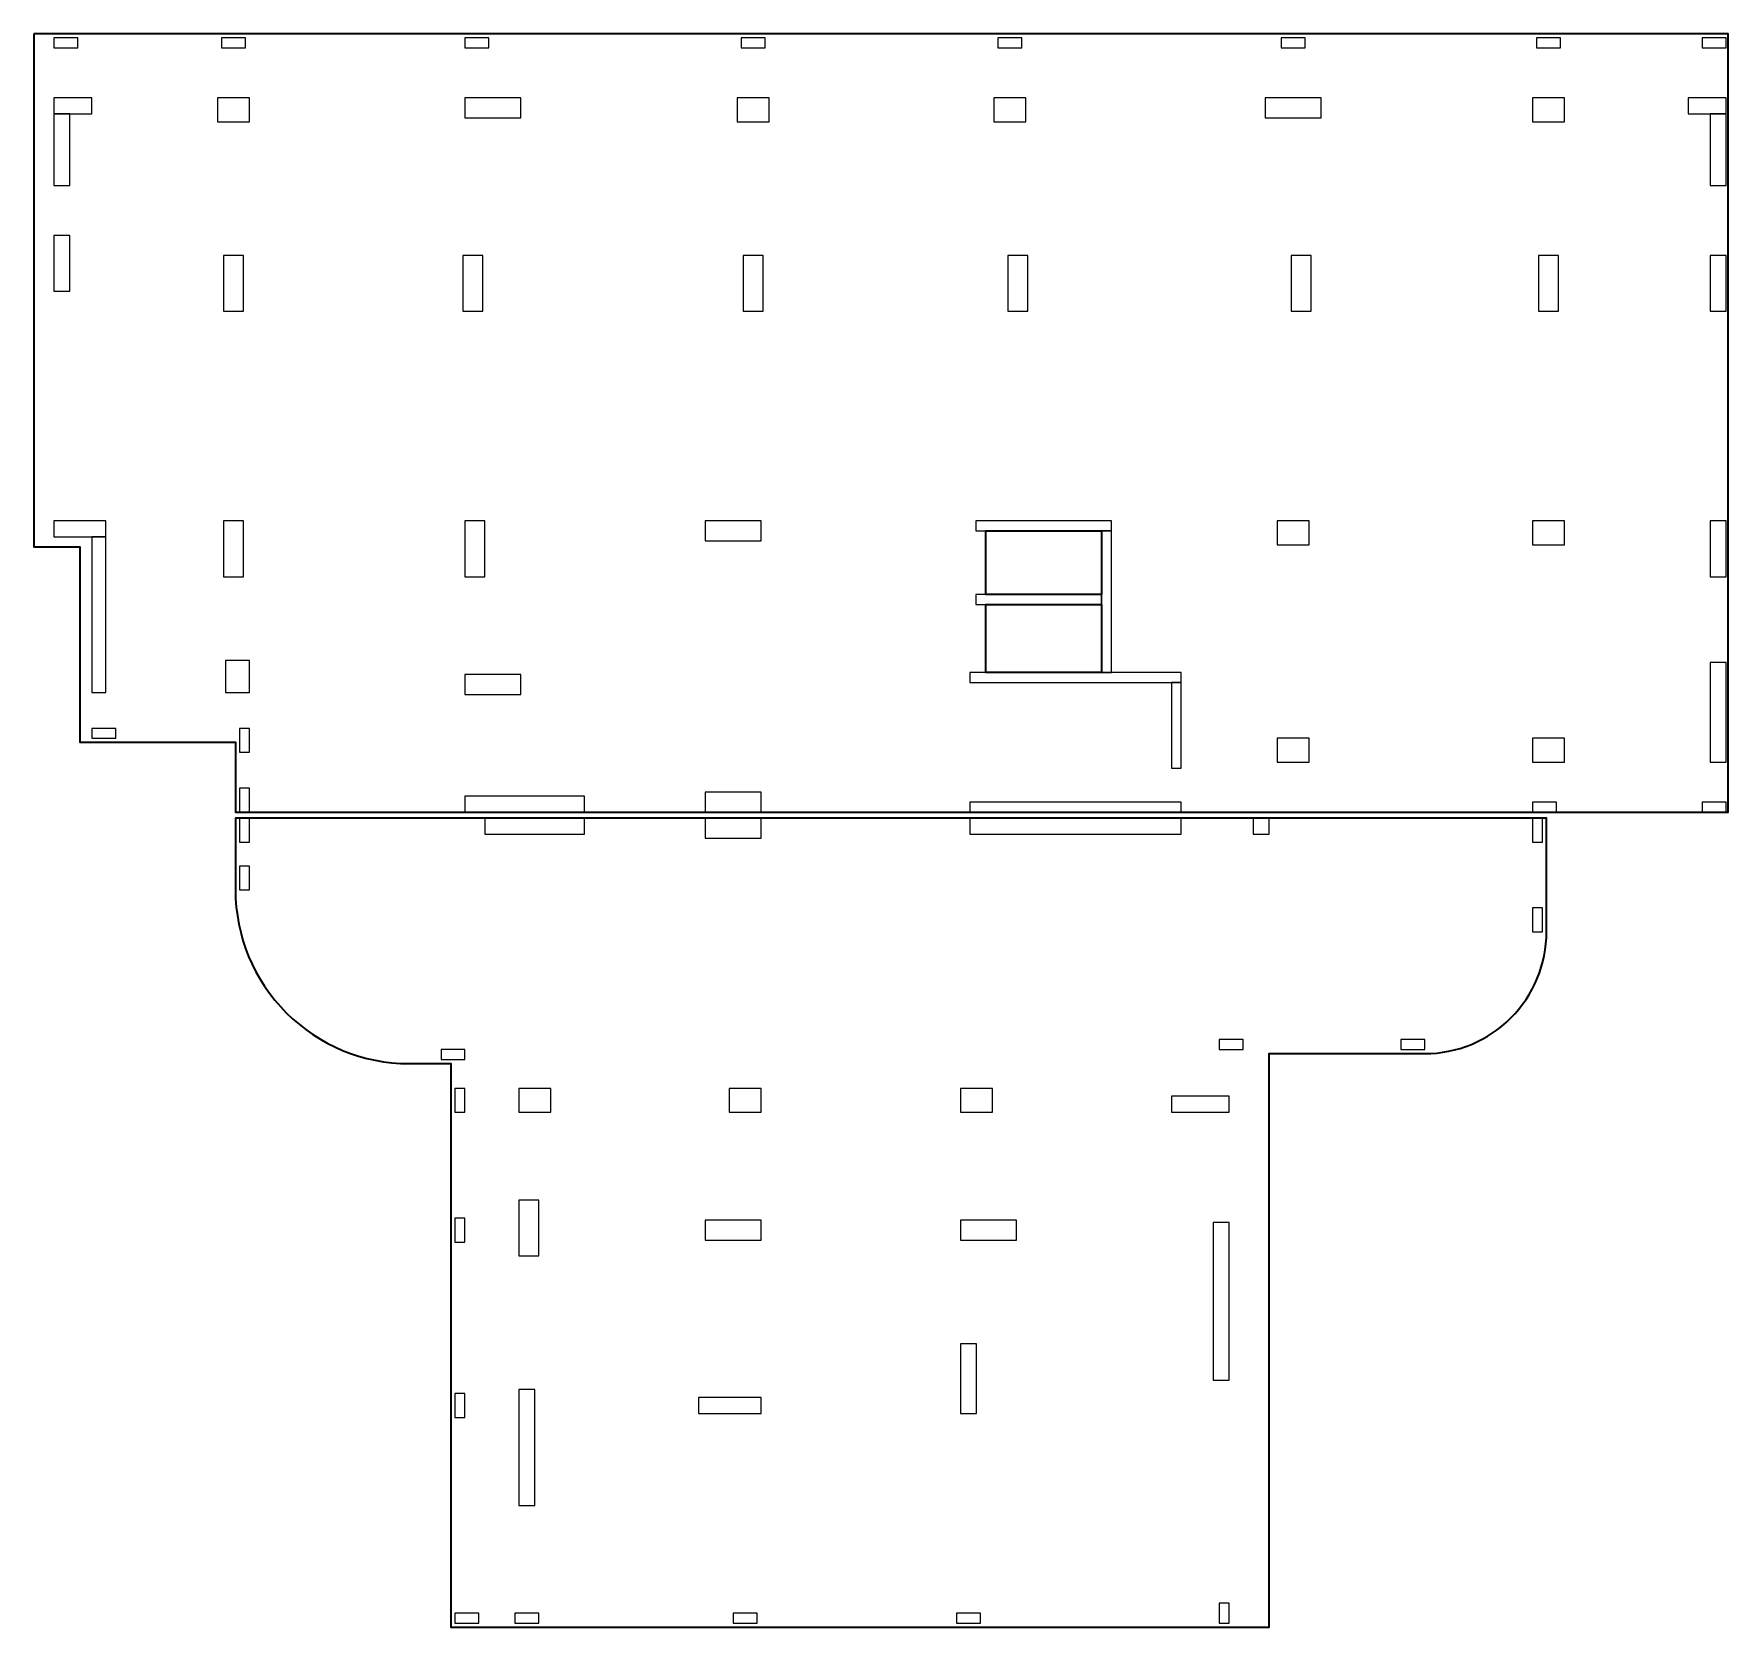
# Model space of a CAD drawing. Header units: millimetres. Extents: x 189661 to 232111, y -180535 to -140616.
import ezdxf

# ---------------------------------------------------------------- set-up
doc = ezdxf.new("R2010")
doc.units = ezdxf.units.MM
doc.header["$MEASUREMENT"] = 0
doc.layers.add('A - Pllaka meskatit', color=7, linetype='Continuous')
doc.layers.add('A - Shtyllat', color=7, linetype='Continuous')
doc.layers.add('A - Pllaka meskatit_Pen_No__7', color=7, linetype='Continuous', lineweight=35)
doc.layers.add('A - Shtyllat_Pen_No__20', color=1, linetype='Continuous', lineweight=0)

# ---------------------------------------------------------------- blocks, each defined once
blk = doc.blocks.new('Slab_1', base_point=(189661, -140616))
at = {"layer": 'A - Pllaka meskatit_Pen_No__7', "color": 7, "linetype": 'Continuous', "lineweight": 35, "flags": 128}
for points in [[(189661, -140616), (189661, -153466), (190811, -153466), (190811, -158366), (194711, -158366), (194711, -160116), (227461, -160116), (232111, -160116), (232111, -140616)], [(216411, -153066), (216411, -154666), (213511, -154666), (213511, -153066)], [(216411, -154916), (216411, -156616), (213511, -156616), (213511, -154916)]]:
    blk.add_lwpolyline(points, close=True, dxfattribs=at)
blk = doc.blocks.new('Slab_2', base_point=(194711, -162066))
at = {"layer": 'A - Pllaka meskatit_Pen_No__7', "color": 7, "linetype": 'Continuous', "lineweight": 35, "flags": 128}
blk.add_lwpolyline([(194711, -162066, 0.414214), (199061, -166416), (200111, -166416), (200111, -180535), (220611, -180535), (220611, -166166), (224511, -166166, 0.414214), (227561, -163116), (227561, -160266), (194711, -160266)], format="xyb", close=True, dxfattribs=at)
blk = doc.blocks.new('Column_1', base_point=(227611, -142516))
at = {"layer": 'A - Shtyllat_Pen_No__20', "color": 1, "linetype": 'Continuous', "lineweight": 0, "flags": 128}
blk.add_lwpolyline([(228011, -142816), (228011, -142216), (227211, -142216), (227211, -142816)], close=True, dxfattribs=at)
blk = doc.blocks.new('Column_2', base_point=(231861, -157616))
at = {"layer": 'A - Shtyllat_Pen_No__20', "color": 1, "linetype": 'Continuous', "lineweight": 0, "flags": 128}
blk.add_lwpolyline([(232061, -156366), (231661, -156366), (231661, -158866), (232061, -158866)], close=True, dxfattribs=at)
blk = doc.blocks.new('Column_3', base_point=(227611, -146866))
at = {"layer": 'A - Shtyllat_Pen_No__20', "color": 1, "linetype": 'Continuous', "lineweight": 0, "flags": 128}
blk.add_lwpolyline([(227861, -146166), (227361, -146166), (227361, -147566), (227861, -147566)], close=True, dxfattribs=at)
blk = doc.blocks.new('Column_4', base_point=(231861, -153516))
at = {"layer": 'A - Shtyllat_Pen_No__20', "color": 1, "linetype": 'Continuous', "lineweight": 0, "flags": 128}
blk.add_lwpolyline([(232061, -152816), (231661, -152816), (231661, -154216), (232061, -154216)], close=True, dxfattribs=at)
blk = doc.blocks.new('Column_5', base_point=(215761, -156741))
at = {"layer": 'A - Shtyllat_Pen_No__20', "color": 1, "linetype": 'Continuous', "lineweight": 0, "flags": 128}
blk.add_lwpolyline([(213111, -156616), (213111, -156866), (218411, -156866), (218411, -156616)], close=True, dxfattribs=at)
blk = doc.blocks.new('Column_6', base_point=(215761, -159991))
at = {"layer": 'A - Shtyllat_Pen_No__20', "color": 1, "linetype": 'Continuous', "lineweight": 0, "flags": 128}
blk.add_lwpolyline([(213111, -159866), (213111, -160116), (218411, -160116), (218411, -159866)], close=True, dxfattribs=at)
blk = doc.blocks.new('Column_7', base_point=(218286, -157941))
at = {"layer": 'A - Shtyllat_Pen_No__20', "color": 1, "linetype": 'Continuous', "lineweight": 0, "flags": 128}
blk.add_lwpolyline([(218411, -156866), (218161, -156866), (218161, -159016), (218411, -159016)], close=True, dxfattribs=at)
blk = doc.blocks.new('Column_8', base_point=(216536, -154841))
at = {"layer": 'A - Shtyllat_Pen_No__20', "color": 1, "linetype": 'Continuous', "lineweight": 0, "flags": 128}
blk.add_lwpolyline([(216661, -153066), (216411, -153066), (216411, -156616), (216661, -156616)], close=True, dxfattribs=at)
blk = doc.blocks.new('Column_9', base_point=(214961, -152941))
at = {"layer": 'A - Shtyllat_Pen_No__20', "color": 1, "linetype": 'Continuous', "lineweight": 0, "flags": 128}
blk.add_lwpolyline([(213261, -152816), (213261, -153066), (216661, -153066), (216661, -152816)], close=True, dxfattribs=at)
blk = doc.blocks.new('Column_10', base_point=(214836, -154791))
at = {"layer": 'A - Shtyllat_Pen_No__20', "color": 1, "linetype": 'Continuous', "lineweight": 0, "flags": 128}
blk.add_lwpolyline([(213261, -154666), (213261, -154916), (216411, -154916), (216411, -154666)], close=True, dxfattribs=at)
blk = doc.blocks.new('Column_11', base_point=(227611, -158566))
at = {"layer": 'A - Shtyllat_Pen_No__20', "color": 1, "linetype": 'Continuous', "lineweight": 0, "flags": 128}
blk.add_lwpolyline([(228011, -158866), (228011, -158266), (227211, -158266), (227211, -158866)], close=True, dxfattribs=at)
blk = doc.blocks.new('Column_12', base_point=(221411, -146866))
at = {"layer": 'A - Shtyllat_Pen_No__20', "color": 1, "linetype": 'Continuous', "lineweight": 0, "flags": 128}
blk.add_lwpolyline([(221661, -146166), (221161, -146166), (221161, -147566), (221661, -147566)], close=True, dxfattribs=at)
blk = doc.blocks.new('Column_13', base_point=(214111, -142516))
at = {"layer": 'A - Shtyllat_Pen_No__20', "color": 1, "linetype": 'Continuous', "lineweight": 0, "flags": 128}
blk.add_lwpolyline([(213711, -142216), (213711, -142816), (214511, -142816), (214511, -142216)], close=True, dxfattribs=at)
blk = doc.blocks.new('Column_14', base_point=(214311, -146866))
at = {"layer": 'A - Shtyllat_Pen_No__20', "color": 1, "linetype": 'Continuous', "lineweight": 0, "flags": 128}
blk.add_lwpolyline([(214561, -146166), (214061, -146166), (214061, -147566), (214561, -147566)], close=True, dxfattribs=at)
blk = doc.blocks.new('Column_15', base_point=(221211, -142466))
at = {"layer": 'A - Shtyllat_Pen_No__20', "color": 1, "linetype": 'Continuous', "lineweight": 0, "flags": 128}
blk.add_lwpolyline([(221911, -142716), (221911, -142216), (220511, -142216), (220511, -142716)], close=True, dxfattribs=at)
blk = doc.blocks.new('Column_16', base_point=(207681, -142516))
at = {"layer": 'A - Shtyllat_Pen_No__20', "color": 1, "linetype": 'Continuous', "lineweight": 0, "flags": 128}
blk.add_lwpolyline([(207281, -142216), (207281, -142816), (208081, -142816), (208081, -142216)], close=True, dxfattribs=at)
blk = doc.blocks.new('Column_17', base_point=(207681, -146866))
at = {"layer": 'A - Shtyllat_Pen_No__20', "color": 1, "linetype": 'Continuous', "lineweight": 0, "flags": 128}
blk.add_lwpolyline([(207931, -146166), (207431, -146166), (207431, -147566), (207931, -147566)], close=True, dxfattribs=at)
blk = doc.blocks.new('Column_18', base_point=(207181, -153066))
at = {"layer": 'A - Shtyllat_Pen_No__20', "color": 1, "linetype": 'Continuous', "lineweight": 0, "flags": 128}
blk.add_lwpolyline([(207881, -153316), (207881, -152816), (206481, -152816), (206481, -153316)], close=True, dxfattribs=at)
blk = doc.blocks.new('Column_19', base_point=(200661, -146866))
at = {"layer": 'A - Shtyllat_Pen_No__20', "color": 1, "linetype": 'Continuous', "lineweight": 0, "flags": 128}
blk.add_lwpolyline([(200911, -146166), (200411, -146166), (200411, -147566), (200911, -147566)], close=True, dxfattribs=at)
blk = doc.blocks.new('Column_20', base_point=(194661, -142516))
at = {"layer": 'A - Shtyllat_Pen_No__20', "color": 1, "linetype": 'Continuous', "lineweight": 0, "flags": 128}
blk.add_lwpolyline([(194261, -142216), (194261, -142816), (195061, -142816), (195061, -142216)], close=True, dxfattribs=at)
blk = doc.blocks.new('Column_21', base_point=(194661, -146866))
at = {"layer": 'A - Shtyllat_Pen_No__20', "color": 1, "linetype": 'Continuous', "lineweight": 0, "flags": 128}
blk.add_lwpolyline([(194911, -146166), (194411, -146166), (194411, -147566), (194911, -147566)], close=True, dxfattribs=at)
blk = doc.blocks.new('Column_22', base_point=(191286, -155166))
at = {"layer": 'A - Shtyllat_Pen_No__20', "color": 1, "linetype": 'Continuous', "lineweight": 0, "flags": 128}
blk.add_lwpolyline([(191461, -153216), (191111, -153216), (191111, -157116), (191461, -157116)], close=True, dxfattribs=at)
blk = doc.blocks.new('Column_23', base_point=(190811, -153016))
at = {"layer": 'A - Shtyllat_Pen_No__20', "color": 1, "linetype": 'Continuous', "lineweight": 0, "flags": 128}
blk.add_lwpolyline([(190161, -152816), (190161, -153216), (191461, -153216), (191461, -152816)], close=True, dxfattribs=at)
blk = doc.blocks.new('Column_24', base_point=(207481, -167336))
at = {"layer": 'A - Shtyllat_Pen_No__20', "color": 1, "linetype": 'Continuous', "lineweight": 0, "flags": 128}
blk.add_lwpolyline([(207881, -167636), (207881, -167036), (207081, -167036), (207081, -167636)], close=True, dxfattribs=at)
blk = doc.blocks.new('Column_25', base_point=(201961, -159916))
at = {"layer": 'A - Shtyllat_Pen_No__20', "color": 1, "linetype": 'Continuous', "lineweight": 0, "flags": 128}
blk.add_lwpolyline([(203461, -160116), (203461, -159716), (200461, -159716), (200461, -160116)], close=True, dxfattribs=at)
blk = doc.blocks.new('Column_26', base_point=(221211, -153116))
at = {"layer": 'A - Shtyllat_Pen_No__20', "color": 1, "linetype": 'Continuous', "lineweight": 0, "flags": 128}
blk.add_lwpolyline([(220811, -152816), (220811, -153416), (221611, -153416), (221611, -152816)], close=True, dxfattribs=at)
blk = doc.blocks.new('Column_27', base_point=(231861, -143516))
at = {"layer": 'A - Shtyllat_Pen_No__20', "color": 1, "linetype": 'Continuous', "lineweight": 0, "flags": 128}
blk.add_lwpolyline([(232061, -142616), (231661, -142616), (231661, -144416), (232061, -144416)], close=True, dxfattribs=at)
blk = doc.blocks.new('Column_28', base_point=(190361, -143516))
at = {"layer": 'A - Shtyllat_Pen_No__20', "color": 1, "linetype": 'Continuous', "lineweight": 0, "flags": 128}
blk.add_lwpolyline([(190561, -142616), (190161, -142616), (190161, -144416), (190561, -144416)], close=True, dxfattribs=at)
blk = doc.blocks.new('Column_29', base_point=(227611, -153116))
at = {"layer": 'A - Shtyllat_Pen_No__20', "color": 1, "linetype": 'Continuous', "lineweight": 0, "flags": 128}
blk.add_lwpolyline([(227211, -152816), (227211, -153416), (228011, -153416), (228011, -152816)], close=True, dxfattribs=at)
blk = doc.blocks.new('Column_30', base_point=(202211, -160466))
at = {"layer": 'A - Shtyllat_Pen_No__20', "color": 1, "linetype": 'Continuous', "lineweight": 0, "flags": 128}
blk.add_lwpolyline([(203461, -160666), (203461, -160266), (200961, -160266), (200961, -160666)], close=True, dxfattribs=at)
blk = doc.blocks.new('Column_31', base_point=(207181, -160516))
at = {"layer": 'A - Shtyllat_Pen_No__20', "color": 1, "linetype": 'Continuous', "lineweight": 0, "flags": 128}
blk.add_lwpolyline([(207881, -160766), (207881, -160266), (206481, -160266), (206481, -160766)], close=True, dxfattribs=at)
blk = doc.blocks.new('Column_32', base_point=(231586, -142416))
at = {"layer": 'A - Shtyllat_Pen_No__20', "color": 1, "linetype": 'Continuous', "lineweight": 0, "flags": 128}
blk.add_lwpolyline([(232061, -142616), (232061, -142216), (231111, -142216), (231111, -142616)], close=True, dxfattribs=at)
blk = doc.blocks.new('Column_33', base_point=(190636, -142416))
at = {"layer": 'A - Shtyllat_Pen_No__20', "color": 1, "linetype": 'Continuous', "lineweight": 0, "flags": 128}
blk.add_lwpolyline([(191111, -142616), (191111, -142216), (190161, -142216), (190161, -142616)], close=True, dxfattribs=at)
blk = doc.blocks.new('Column_34', base_point=(201161, -142466))
at = {"layer": 'A - Shtyllat_Pen_No__20', "color": 1, "linetype": 'Continuous', "lineweight": 0, "flags": 128}
blk.add_lwpolyline([(201861, -142716), (201861, -142216), (200461, -142216), (200461, -142716)], close=True, dxfattribs=at)
blk = doc.blocks.new('Column_35', base_point=(194661, -153516))
at = {"layer": 'A - Shtyllat_Pen_No__20', "color": 1, "linetype": 'Continuous', "lineweight": 0, "flags": 128}
blk.add_lwpolyline([(194911, -152816), (194411, -152816), (194411, -154216), (194911, -154216)], close=True, dxfattribs=at)
blk = doc.blocks.new('Column_36', base_point=(231861, -146866))
at = {"layer": 'A - Shtyllat_Pen_No__20', "color": 1, "linetype": 'Continuous', "lineweight": 0, "flags": 128}
blk.add_lwpolyline([(232061, -146166), (231661, -146166), (231661, -147566), (232061, -147566)], close=True, dxfattribs=at)
blk = doc.blocks.new('Column_37', base_point=(190361, -146366))
at = {"layer": 'A - Shtyllat_Pen_No__20', "color": 1, "linetype": 'Continuous', "lineweight": 0, "flags": 128}
blk.add_lwpolyline([(190561, -145666), (190161, -145666), (190161, -147066), (190561, -147066)], close=True, dxfattribs=at)
blk = doc.blocks.new('Column_38', base_point=(221211, -158566))
at = {"layer": 'A - Shtyllat_Pen_No__20', "color": 1, "linetype": 'Continuous', "lineweight": 0, "flags": 128}
blk.add_lwpolyline([(221611, -158866), (221611, -158266), (220811, -158266), (220811, -158866)], close=True, dxfattribs=at)
blk = doc.blocks.new('Column_39', base_point=(215760, -160466))
at = {"layer": 'A - Shtyllat_Pen_No__20', "color": 1, "linetype": 'Continuous', "lineweight": 0, "flags": 128}
blk.add_lwpolyline([(213110, -160266), (213110, -160666), (218410, -160666), (218410, -160266)], close=True, dxfattribs=at)
blk = doc.blocks.new('Column_40', base_point=(194761, -156716))
at = {"layer": 'A - Shtyllat_Pen_No__20', "color": 1, "linetype": 'Continuous', "lineweight": 0, "flags": 128}
blk.add_lwpolyline([(194461, -157116), (195061, -157116), (195061, -156316), (194461, -156316)], close=True, dxfattribs=at)
blk = doc.blocks.new('Column_41', base_point=(202011, -176036))
at = {"layer": 'A - Shtyllat_Pen_No__20', "color": 1, "linetype": 'Continuous', "lineweight": 0, "flags": 128}
blk.add_lwpolyline([(202211, -174581), (201811, -174581), (201811, -177491), (202211, -177491)], close=True, dxfattribs=at)
blk = doc.blocks.new('Column_42', base_point=(207096, -174985))
at = {"layer": 'A - Shtyllat_Pen_No__20', "color": 1, "linetype": 'Continuous', "lineweight": 0, "flags": 128}
blk.add_lwpolyline([(207881, -175185), (207881, -174785), (206311, -174785), (206311, -175185)], close=True, dxfattribs=at)
blk = doc.blocks.new('Column_43', base_point=(207181, -170586))
at = {"layer": 'A - Shtyllat_Pen_No__20', "color": 1, "linetype": 'Continuous', "lineweight": 0, "flags": 128}
blk.add_lwpolyline([(207881, -170836), (207881, -170336), (206481, -170336), (206481, -170836)], close=True, dxfattribs=at)
blk = doc.blocks.new('Column_44', base_point=(202061, -170536))
at = {"layer": 'A - Shtyllat_Pen_No__20', "color": 1, "linetype": 'Continuous', "lineweight": 0, "flags": 128}
blk.add_lwpolyline([(201811, -171236), (202311, -171236), (202311, -169836), (201811, -169836)], close=True, dxfattribs=at)
blk = doc.blocks.new('Column_45', base_point=(213081, -174310))
at = {"layer": 'A - Shtyllat_Pen_No__20', "color": 1, "linetype": 'Continuous', "lineweight": 0, "flags": 128}
blk.add_lwpolyline([(213281, -173435), (212881, -173435), (212881, -175185), (213281, -175185)], close=True, dxfattribs=at)
blk = doc.blocks.new('Column_46', base_point=(213581, -170586))
at = {"layer": 'A - Shtyllat_Pen_No__20', "color": 1, "linetype": 'Continuous', "lineweight": 0, "flags": 128}
blk.add_lwpolyline([(214281, -170836), (214281, -170336), (212881, -170336), (212881, -170836)], close=True, dxfattribs=at)
blk = doc.blocks.new('Column_47', base_point=(202211, -167336))
at = {"layer": 'A - Shtyllat_Pen_No__20', "color": 1, "linetype": 'Continuous', "lineweight": 0, "flags": 128}
blk.add_lwpolyline([(201811, -167036), (201811, -167636), (202611, -167636), (202611, -167036)], close=True, dxfattribs=at)
blk = doc.blocks.new('Column_48', base_point=(213281, -167336))
at = {"layer": 'A - Shtyllat_Pen_No__20', "color": 1, "linetype": 'Continuous', "lineweight": 0, "flags": 128}
blk.add_lwpolyline([(213681, -167636), (213681, -167036), (212881, -167036), (212881, -167636)], close=True, dxfattribs=at)
blk = doc.blocks.new('Column_49', base_point=(218886, -167436))
at = {"layer": 'A - Shtyllat_Pen_No__20', "color": 1, "linetype": 'Continuous', "lineweight": 0, "flags": 128}
blk.add_lwpolyline([(219611, -167636), (219611, -167236), (218161, -167236), (218161, -167636)], close=True, dxfattribs=at)
blk = doc.blocks.new('Column_50', base_point=(219411, -172373))
at = {"layer": 'A - Shtyllat_Pen_No__20', "color": 1, "linetype": 'Continuous', "lineweight": 0, "flags": 128}
blk.add_lwpolyline([(219611, -170398), (219211, -170398), (219211, -174348), (219611, -174348)], close=True, dxfattribs=at)
blk = doc.blocks.new('Column_51', base_point=(207181, -159866))
at = {"layer": 'A - Shtyllat_Pen_No__20', "color": 1, "linetype": 'Continuous', "lineweight": 0, "flags": 128}
blk.add_lwpolyline([(207881, -160116), (207881, -159616), (206481, -159616), (206481, -160116)], close=True, dxfattribs=at)
blk = doc.blocks.new('Column_52', base_point=(200711, -153516))
at = {"layer": 'A - Shtyllat_Pen_No__20', "color": 1, "linetype": 'Continuous', "lineweight": 0, "flags": 128}
blk.add_lwpolyline([(200961, -152816), (200461, -152816), (200461, -154216), (200961, -154216)], close=True, dxfattribs=at)
blk = doc.blocks.new('Column_53', base_point=(201161, -156916))
at = {"layer": 'A - Shtyllat_Pen_No__20', "color": 1, "linetype": 'Continuous', "lineweight": 0, "flags": 128}
blk.add_lwpolyline([(201861, -157166), (201861, -156666), (200461, -156666), (200461, -157166)], close=True, dxfattribs=at)
blk = doc.blocks.new('Column_54', base_point=(200511, -180310))
at = {"layer": 'A - Shtyllat_Pen_No__20', "color": 1, "linetype": 'Continuous', "lineweight": 0, "flags": 128}
blk.add_lwpolyline([(200211, -180185), (200211, -180435), (200811, -180435), (200811, -180185)], close=True, dxfattribs=at)
blk = doc.blocks.new('Column_55', base_point=(207481, -180310))
at = {"layer": 'A - Shtyllat_Pen_No__20', "color": 1, "linetype": 'Continuous', "lineweight": 0, "flags": 128}
blk.add_lwpolyline([(207781, -180185), (207181, -180185), (207181, -180435), (207781, -180435)], close=True, dxfattribs=at)
blk = doc.blocks.new('Column_56', base_point=(213081, -180310))
at = {"layer": 'A - Shtyllat_Pen_No__20', "color": 1, "linetype": 'Continuous', "lineweight": 0, "flags": 128}
blk.add_lwpolyline([(213381, -180185), (212781, -180185), (212781, -180435), (213381, -180435)], close=True, dxfattribs=at)
blk = doc.blocks.new('Column_57', base_point=(219486, -180185))
at = {"layer": 'A - Shtyllat_Pen_No__20', "color": 1, "linetype": 'Continuous', "lineweight": 0, "flags": 128}
blk.add_lwpolyline([(219361, -179935), (219361, -180435), (219611, -180435), (219611, -179935)], close=True, dxfattribs=at)
blk = doc.blocks.new('Column_58', base_point=(202011, -180310))
at = {"layer": 'A - Shtyllat_Pen_No__20', "color": 1, "linetype": 'Continuous', "lineweight": 0, "flags": 128}
blk.add_lwpolyline([(202311, -180185), (201711, -180185), (201711, -180435), (202311, -180435)], close=True, dxfattribs=at)
blk = doc.blocks.new('Column_59', base_point=(200336, -174985))
at = {"layer": 'A - Shtyllat_Pen_No__20', "color": 1, "linetype": 'Continuous', "lineweight": 0, "flags": 128}
blk.add_lwpolyline([(200211, -174685), (200211, -175285), (200461, -175285), (200461, -174685)], close=True, dxfattribs=at)
blk = doc.blocks.new('Column_60', base_point=(200162, -166191))
at = {"layer": 'A - Shtyllat_Pen_No__20', "color": 1, "linetype": 'Continuous', "lineweight": 0, "flags": 128}
blk.add_lwpolyline([(199862, -166066), (199862, -166316), (200462, -166316), (200462, -166066)], close=True, dxfattribs=at)
blk = doc.blocks.new('Column_61', base_point=(219661, -165941))
at = {"layer": 'A - Shtyllat_Pen_No__20', "color": 1, "linetype": 'Continuous', "lineweight": 0, "flags": 128}
blk.add_lwpolyline([(219961, -165816), (219361, -165816), (219361, -166066), (219961, -166066)], close=True, dxfattribs=at)
blk = doc.blocks.new('Column_62', base_point=(194936, -160566))
at = {"layer": 'A - Shtyllat_Pen_No__20', "color": 1, "linetype": 'Continuous', "lineweight": 0, "flags": 128}
blk.add_lwpolyline([(194811, -160266), (194811, -160866), (195061, -160866), (195061, -160266)], close=True, dxfattribs=at)
blk = doc.blocks.new('Column_63', base_point=(194936, -159816))
at = {"layer": 'A - Shtyllat_Pen_No__20', "color": 1, "linetype": 'Continuous', "lineweight": 0, "flags": 128}
blk.add_lwpolyline([(194811, -159516), (194811, -160116), (195061, -160116), (195061, -159516)], close=True, dxfattribs=at)
blk = doc.blocks.new('Column_64', base_point=(191411, -158141))
at = {"layer": 'A - Shtyllat_Pen_No__20', "color": 1, "linetype": 'Continuous', "lineweight": 0, "flags": 128}
blk.add_lwpolyline([(191111, -158266), (191711, -158266), (191711, -158016), (191111, -158016)], close=True, dxfattribs=at)
blk = doc.blocks.new('Column_65', base_point=(224211, -165941))
at = {"layer": 'A - Shtyllat_Pen_No__20', "color": 1, "linetype": 'Continuous', "lineweight": 0, "flags": 128}
blk.add_lwpolyline([(224511, -165816), (223911, -165816), (223911, -166066), (224511, -166066)], close=True, dxfattribs=at)
blk = doc.blocks.new('Column_66', base_point=(227336, -162816))
at = {"layer": 'A - Shtyllat_Pen_No__20', "color": 1, "linetype": 'Continuous', "lineweight": 0, "flags": 128}
blk.add_lwpolyline([(227211, -162516), (227211, -163116), (227461, -163116), (227461, -162516)], close=True, dxfattribs=at)
blk = doc.blocks.new('Column_67', base_point=(227336, -160566))
at = {"layer": 'A - Shtyllat_Pen_No__20', "color": 1, "linetype": 'Continuous', "lineweight": 0, "flags": 128}
blk.add_lwpolyline([(227211, -160266), (227211, -160866), (227461, -160866), (227461, -160266)], close=True, dxfattribs=at)
blk = doc.blocks.new('Column_68', base_point=(227508, -159991))
at = {"layer": 'A - Shtyllat_Pen_No__20', "color": 1, "linetype": 'Continuous', "lineweight": 0, "flags": 128}
blk.add_lwpolyline([(227808, -159866), (227208, -159866), (227208, -160116), (227808, -160116)], close=True, dxfattribs=at)
blk = doc.blocks.new('Column_69', base_point=(231761, -159991))
at = {"layer": 'A - Shtyllat_Pen_No__20', "color": 1, "linetype": 'Continuous', "lineweight": 0, "flags": 128}
blk.add_lwpolyline([(232061, -159866), (231461, -159866), (231461, -160116), (232061, -160116)], close=True, dxfattribs=at)
blk = doc.blocks.new('Column_70', base_point=(231761, -140841))
at = {"layer": 'A - Shtyllat_Pen_No__20', "color": 1, "linetype": 'Continuous', "lineweight": 0, "flags": 128}
blk.add_lwpolyline([(232061, -140716), (231461, -140716), (231461, -140966), (232061, -140966)], close=True, dxfattribs=at)
blk = doc.blocks.new('Column_71', base_point=(227611, -140841))
at = {"layer": 'A - Shtyllat_Pen_No__20', "color": 1, "linetype": 'Continuous', "lineweight": 0, "flags": 128}
blk.add_lwpolyline([(227911, -140716), (227311, -140716), (227311, -140966), (227911, -140966)], close=True, dxfattribs=at)
blk = doc.blocks.new('Column_72', base_point=(221211, -140841))
at = {"layer": 'A - Shtyllat_Pen_No__20', "color": 1, "linetype": 'Continuous', "lineweight": 0, "flags": 128}
blk.add_lwpolyline([(221511, -140716), (220911, -140716), (220911, -140966), (221511, -140966)], close=True, dxfattribs=at)
blk = doc.blocks.new('Column_73', base_point=(214111, -140841))
at = {"layer": 'A - Shtyllat_Pen_No__20', "color": 1, "linetype": 'Continuous', "lineweight": 0, "flags": 128}
blk.add_lwpolyline([(214411, -140716), (213811, -140716), (213811, -140966), (214411, -140966)], close=True, dxfattribs=at)
blk = doc.blocks.new('Column_74', base_point=(207681, -140841))
at = {"layer": 'A - Shtyllat_Pen_No__20', "color": 1, "linetype": 'Continuous', "lineweight": 0, "flags": 128}
blk.add_lwpolyline([(207981, -140716), (207381, -140716), (207381, -140966), (207981, -140966)], close=True, dxfattribs=at)
blk = doc.blocks.new('Column_75', base_point=(200761, -140841))
at = {"layer": 'A - Shtyllat_Pen_No__20', "color": 1, "linetype": 'Continuous', "lineweight": 0, "flags": 128}
blk.add_lwpolyline([(201061, -140716), (200461, -140716), (200461, -140966), (201061, -140966)], close=True, dxfattribs=at)
blk = doc.blocks.new('Column_76', base_point=(194661, -140841))
at = {"layer": 'A - Shtyllat_Pen_No__20', "color": 1, "linetype": 'Continuous', "lineweight": 0, "flags": 128}
blk.add_lwpolyline([(194961, -140716), (194361, -140716), (194361, -140966), (194961, -140966)], close=True, dxfattribs=at)
blk = doc.blocks.new('Column_77', base_point=(190461, -140841))
at = {"layer": 'A - Shtyllat_Pen_No__20', "color": 1, "linetype": 'Continuous', "lineweight": 0, "flags": 128}
blk.add_lwpolyline([(190761, -140716), (190161, -140716), (190161, -140966), (190761, -140966)], close=True, dxfattribs=at)
blk = doc.blocks.new('Column_78', base_point=(220411, -160466))
at = {"layer": 'A - Shtyllat_Pen_No__20', "color": 1, "linetype": 'Continuous', "lineweight": 0, "flags": 128}
blk.add_lwpolyline([(220611, -160266), (220211, -160266), (220211, -160666), (220611, -160666)], close=True, dxfattribs=at)
blk = doc.blocks.new('Column_79', base_point=(194936, -161766))
at = {"layer": 'A - Shtyllat_Pen_No__20', "color": 1, "linetype": 'Continuous', "lineweight": 0, "flags": 128}
blk.add_lwpolyline([(194811, -161466), (194811, -162066), (195061, -162066), (195061, -161466)], close=True, dxfattribs=at)
blk = doc.blocks.new('Column_80', base_point=(194936, -158316))
at = {"layer": 'A - Shtyllat_Pen_No__20', "color": 1, "linetype": 'Continuous', "lineweight": 0, "flags": 128}
blk.add_lwpolyline([(194811, -158016), (194811, -158616), (195061, -158616), (195061, -158016)], close=True, dxfattribs=at)
blk = doc.blocks.new('Column_81', base_point=(200336, -170586))
at = {"layer": 'A - Shtyllat_Pen_No__20', "color": 1, "linetype": 'Continuous', "lineweight": 0, "flags": 128}
blk.add_lwpolyline([(200211, -170286), (200211, -170886), (200461, -170886), (200461, -170286)], close=True, dxfattribs=at)
blk = doc.blocks.new('Column_82', base_point=(200336, -167336))
at = {"layer": 'A - Shtyllat_Pen_No__20', "color": 1, "linetype": 'Continuous', "lineweight": 0, "flags": 128}
blk.add_lwpolyline([(200211, -167036), (200211, -167636), (200461, -167636), (200461, -167036)], close=True, dxfattribs=at)

msp = doc.modelspace()

# ---------------------------------------------------------------- block references
at = {"layer": 'A - Pllaka meskatit', "color": 7, "linetype": 'Continuous', "lineweight": 35}
for name, p in [('Slab_1', (189661, -140616)), ('Slab_2', (194711, -162066))]:
    msp.add_blockref(name, p, dxfattribs=at)
at = {"layer": 'A - Shtyllat', "color": 1, "lineweight": 0}
for name, p in [('Column_77', (190461, -140841)), ('Column_76', (194661, -140841)), ('Column_75', (200761, -140841)), ('Column_74', (207681, -140841)), ('Column_73', (214111, -140841)), ('Column_72', (221211, -140841)), ('Column_71', (227611, -140841)), ('Column_70', (231761, -140841)), ('Column_33', (190636, -142416)), ('Column_28', (190361, -143516)), ('Column_20', (194661, -142516)), ('Column_34', (201161, -142466)), ('Column_16', (207681, -142516)), ('Column_13', (214111, -142516)), ('Column_15', (221211, -142466)), ('Column_1', (227611, -142516)), ('Column_32', (231586, -142416)), ('Column_27', (231861, -143516)), ('Column_37', (190361, -146366)), ('Column_21', (194661, -146866)), ('Column_19', (200661, -146866)), ('Column_17', (207681, -146866)), ('Column_14', (214311, -146866)), ('Column_12', (221411, -146866)), ('Column_3', (227611, -146866)), ('Column_36', (231861, -146866)), ('Column_23', (190811, -153016)), ('Column_35', (194661, -153516)), ('Column_52', (200711, -153516)), ('Column_18', (207181, -153066)), ('Column_9', (214961, -152941)), ('Column_26', (221211, -153116)), ('Column_29', (227611, -153116)), ('Column_4', (231861, -153516)), ('Column_22', (191286, -155166)), ('Column_8', (216536, -154841)), ('Column_10', (214836, -154791)), ('Column_40', (194761, -156716)), ('Column_5', (215761, -156741)), ('Column_2', (231861, -157616)), ('Column_53', (201161, -156916)), ('Column_7', (218286, -157941)), ('Column_64', (191411, -158141)), ('Column_80', (194936, -158316)), ('Column_38', (221211, -158566)), ('Column_11', (227611, -158566)), ('Column_63', (194936, -159816)), ('Column_25', (201961, -159916)), ('Column_51', (207181, -159866)), ('Column_6', (215761, -159991)), ('Column_68', (227508, -159991)), ('Column_69', (231761, -159991)), ('Column_62', (194936, -160566)), ('Column_30', (202211, -160466)), ('Column_31', (207181, -160516)), ('Column_39', (215760, -160466)), ('Column_78', (220411, -160466)), ('Column_67', (227336, -160566)), ('Column_79', (194936, -161766)), ('Column_66', (227336, -162816)), ('Column_61', (219661, -165941)), ('Column_65', (224211, -165941)), ('Column_60', (200162, -166191)), ('Column_82', (200336, -167336)), ('Column_47', (202211, -167336)), ('Column_24', (207481, -167336)), ('Column_48', (213281, -167336)), ('Column_49', (218886, -167436)), ('Column_44', (202061, -170536)), ('Column_81', (200336, -170586)), ('Column_43', (207181, -170586)), ('Column_46', (213581, -170586)), ('Column_50', (219411, -172373)), ('Column_45', (213081, -174310)), ('Column_59', (200336, -174985)), ('Column_41', (202011, -176036)), ('Column_42', (207096, -174985)), ('Column_57', (219486, -180185)), ('Column_54', (200511, -180310)), ('Column_58', (202011, -180310)), ('Column_55', (207481, -180310)), ('Column_56', (213081, -180310))]:
    msp.add_blockref(name, p, dxfattribs=at)

doc.saveas('drawing.dxf')
